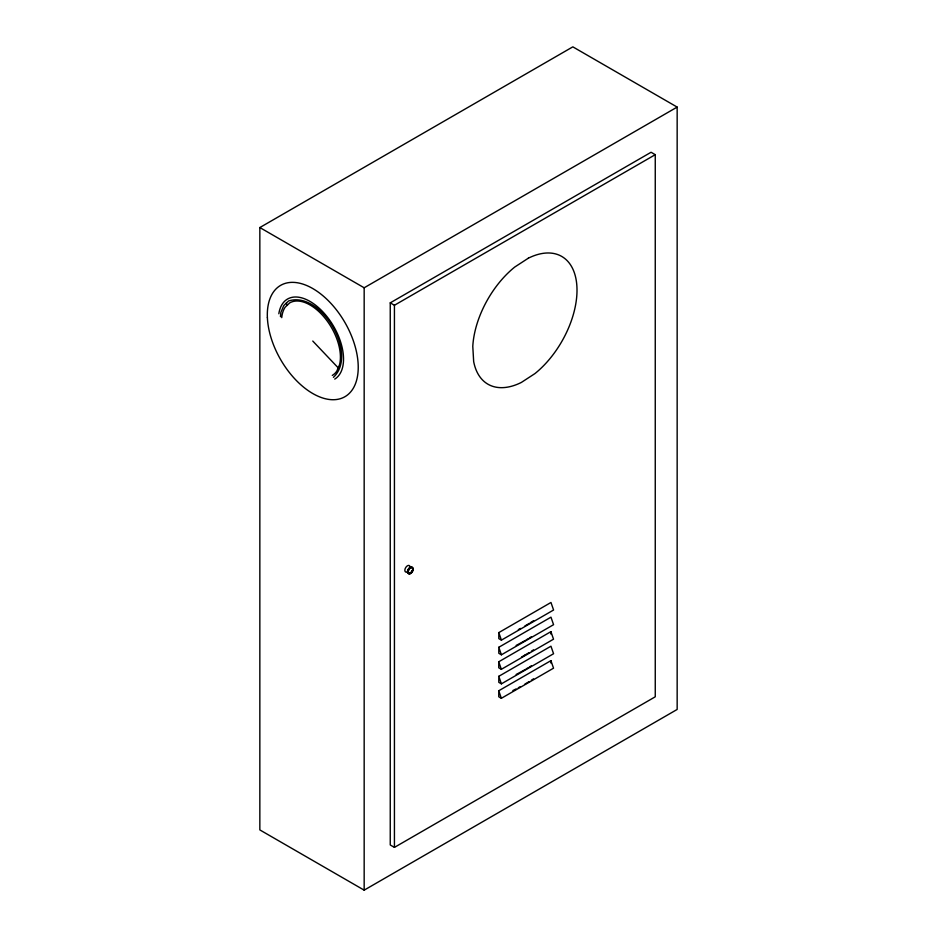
<?xml version="1.0" encoding="UTF-8"?>
<svg xmlns="http://www.w3.org/2000/svg" width="937" height="937" viewBox="0 0 937 937"><rect width="100%" height="100%" fill="white"/><g stroke="black" fill="none" stroke-linecap="round" stroke-linejoin="round"><path stroke-width="1.41" d="M280.456 316.706L280.877 312.372L283.794 305.532L288.561 300.988C321.086 290.376 358.543 354.092 333.408 377.318M259.842 227.55L572.835 46.85L677.158 107.087L677.158 709.45L364.165 890.15L259.842 829.913L259.842 227.55L364.165 287.788L677.158 107.087M390.249 302.85L651.074 152.262L655.256 154.675L655.256 696.8L394.43 847.388L390.249 844.975L390.249 302.85L394.43 305.263L655.256 154.675M498.8 632.604L550.968 602.479L553.58 610.01L501.412 640.135L498.8 638.624L498.8 632.604L501.412 640.135M498.8 647.28L550.968 617.167L553.568 624.686L501.4 654.811L498.8 653.3L498.8 647.28L501.4 654.811M498.742 661.78L550.909 631.655L553.521 639.186L501.354 669.311L498.742 667.8L498.742 661.78L501.354 669.311M498.789 676.315L550.956 646.202L553.568 653.733L501.4 683.846L498.789 682.347L498.789 676.315L501.4 683.846M498.753 690.768L550.921 660.655L553.533 668.186L501.365 698.299L498.753 696.788L498.753 690.768L501.365 698.299M524.849 640.674L524.884 640.65A231.837 133.85 -60 0 1 516.158 645.429M524.837 669.709L524.872 669.697A231.837 133.85 -60 0 1 516.146 674.464M312.771 341.045L338.198 367.843M286.183 303.26L287.425 305.064M550.909 631.655L550.909 634.068M550.921 660.655L550.921 663.056M394.43 305.263L394.43 847.388M364.165 287.788L364.165 890.15M411.378 572.156A3.689 2.132 -60 0 1 407.712 572.94A3.689 2.132 -60 0 1 409.188 567.986A3.689 2.132 -60 0 1 412.596 568.068M412.339 570.504A3.689 2.132 -60 0 1 411.917 571.359M406.787 572.085A3.689 2.132 -60 0 1 404.901 569.755A3.689 2.132 -60 0 1 407.689 565.655A3.689 2.132 -60 0 1 410.078 567.283M410.078 573.011A3.315 1.921 -60 0 1 407.736 571.886A3.315 1.921 -60 0 1 409.668 567.869A3.315 1.921 -60 0 1 412.339 568.29M412.104 570.481A3.315 1.921 -60 0 1 411.73 571.254M411.249 571.968A3.315 1.921 -60 0 1 410.687 572.566M278.839 313.778A46.475 26.013 59.5 0 1 325.209 314.445A46.475 26.013 59.5 0 1 334.743 379.098M533.563 678.833A232.013 133.956 -60 0 1 531.384 680.215M529.206 681.562A232.013 133.956 -60 0 1 524.837 684.139M520.468 686.598A232.013 133.956 -60 0 1 518.29 687.77M516.111 688.918A232.013 133.956 -60 0 1 512.844 690.557M531.431 636.727A232.013 133.956 -60 0 1 529.241 638.062M528.152 638.729A232.013 133.956 -60 0 1 525.973 640.018M533.551 649.845A231.943 133.909 -60 0 1 531.373 651.215M529.194 652.562A231.943 133.909 -60 0 1 524.837 655.139M524.79 655.174A231.837 133.85 -60 0 1 521.546 657.013M531.42 665.762A232.013 133.956 -60 0 1 529.241 667.109M528.152 667.765A232.013 133.956 -60 0 1 525.962 669.053M520.527 628.434A231.837 133.85 -60 0 1 518.337 629.605M533.61 620.669A232.013 133.956 -60 0 1 530.342 622.718M529.253 623.386A232.013 133.956 -60 0 1 524.884 625.975M281.732 317.643A42.048 23.542 59.5 0 1 285.153 307.219L289.685 302.897A42.048 23.542 59.5 0 1 325.08 318.264A42.048 23.542 59.5 0 1 339.581 364.598L336.816 371.099A42.048 23.542 59.5 0 1 332.284 375.409M528.327 258.202L514.729 267.057A73.777 42.598 -60 0 0 472.787 346.35L473.665 361.541A73.777 42.598 -60 0 0 521.359 382.437L534.945 373.582A73.777 42.598 -60 0 0 576.899 286.406A73.777 42.598 -60 0 0 528.327 258.202M411.273 573.116A3.689 2.132 -60 0 0 412.444 567.4A3.689 2.132 -60 0 0 408.075 571.277A3.689 2.132 -60 0 0 411.273 573.116M411.202 572.87A3.315 1.921 -60 0 0 412.257 567.728A3.315 1.921 -60 0 0 408.333 571.207A3.315 1.921 -60 0 0 411.202 572.87M267.373 317.456A64.29 37.117 60 0 0 337.449 399.373A64.29 37.117 60 0 0 333.513 306.305A64.29 37.117 60 0 0 267.373 317.456"/></g></svg>
